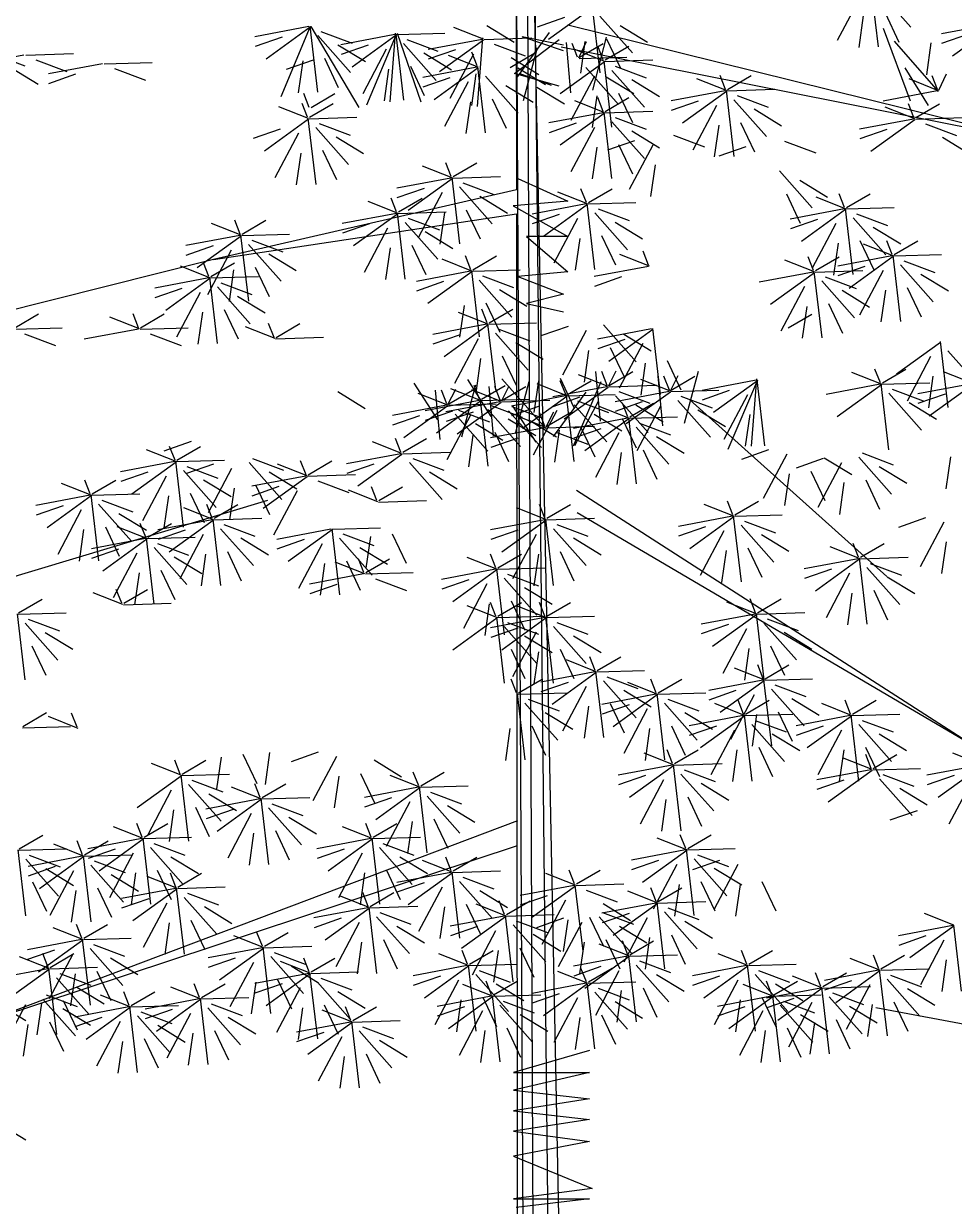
# Model space of a CAD drawing. Header units: millimetres. Extents: x 563079 to 571925, y 2063830 to 2067381.
# Drawn here: x 569007.25 to 569011.2, y 2063878.5 to 2063883.52 of the extents above; entities that cross this region are included whole.
import ezdxf

# ---------------------------------------------------------------- set-up
doc = ezdxf.new("R2010")
doc.units = ezdxf.units.MM
doc.header["$MEASUREMENT"] = 0
doc.layers.add('1-CAY XANH', color=7, linetype='Continuous')
doc.layers.add('MATCATDUONG', color=8, linetype='Continuous')

# ---------------------------------------------------------------- blocks, each defined once
blk = doc.blocks.new('ca')
at = {"layer": '1-CAY XANH', "color": 17}
for p, q in [((0.641, 64.954), (-0.644, 0.027)), ((0.305, 0.047), (0.641, 64.954)), ((0.405, 63.355), (-0.261, 0)), ((0.405, 62.413), (0.148, 0)), ((-0.437, 42.057), (-9.371, 39.844)), ((-0.307, 41.643), (-9.371, 39.844)), ((0.531, 38.946), (6.253, 37.629)), ((0.531, 38.493), (0.505, 0.027)), ((6.253, 37.629), (0.531, 38.493)), ((6.253, 37.629), (11.093, 36.41)), ((-0.601, 33.28), (-8.244, 28.361)), ((15.237, 30.075), (5.227, 33.087)), ((-8.244, 28.361), (-0.61, 32.847)), ((0.517, 27.035), (10.427, 23.293)), ((10.427, 23.293), (0.517, 26.572)), ((-9.091, 22.978), (-6.248, 23.504)), ((-0.844, 22.701), (0.59, 22.285)), ((-0.844, 22.285), (0.59, 21.953)), ((0.59, 22.285), (-0.844, 22.285)), ((0.59, 21.953), (-0.844, 21.787)), ((-0.844, 21.787), (0.59, 21.565)), ((0.59, 21.565), (-0.844, 21.399)), ((-0.844, 21.399), (0.59, 21.178)), ((0.59, 21.178), (-0.844, 20.984)), ((-0.844, 20.984), (0.59, 20.707)), ((0.59, 20.707), (-0.895, 20.097)), ((-0.895, 20.097), (0.59, 19.904)), ((-0.844, 19.904), (0.539, 19.737)), ((0.59, 19.904), (-0.844, 19.904))]:
    blk.add_line(p, q, dxfattribs=at)
at = {"layer": '1-CAY XANH', "color": 3}
for p, q in [((0.545, 45.484), (0.531, 38.946)), ((-6.296, 41.642), (-6.151, 42.889)), ((-6.293, 42.713), (-6.91, 42.017)), ((-5.965, 42.605), (-5.521, 41.764)), ((-6.421, 42.284), (-6.683, 41.731)), ((-6.01, 42.233), (-5.924, 41.634)), ((-1.04, 42.225), (-1.657, 41.529)), ((-1.044, 41.154), (-0.898, 42.401)), ((-0.901, 42.381), (-0.07, 41.781)), ((-0.37, 42.196), (0.141, 42.018)), ((-8.528, 42.068), (-7.697, 41.468)), ((-8.504, 42.081), (-7.484, 41.889)), ((-6.9, 40.616), (-6.39, 41.991)), ((-1.422, 42.05), (-1.942, 41.733)), ((1.094, 42.05), (0.574, 41.733)), ((1.155, 41.787), (1.714, 42.009)), ((4.414, 42.026), (3.511, 40.501)), ((4.282, 40.787), (4.428, 42.034)), ((4.425, 42.03), (4.983, 40.698)), ((4.425, 42.014), (5.256, 41.414)), ((4.449, 42.026), (5.469, 41.834)), ((-7.997, 41.883), (-7.487, 41.706)), ((-7.432, 40.801), (-6.6, 41.753)), ((-1.168, 41.796), (-1.43, 41.243)), ((-0.905, 40.825), (-1.167, 41.825)), ((-0.757, 41.745), (-0.672, 41.146)), ((-0.354, 41.567), (0.428, 41.834)), ((-0.354, 41.674), (0.428, 41.83)), ((0.572, 41.144), (-0.272, 41.784)), ((0.529, 41.06), (-0.088, 41.917)), ((1.144, 41.784), (0.241, 41.812)), ((1.155, 41.772), (1.987, 41.172)), ((1.174, 41.811), (1.276, 40.519)), ((1.179, 41.784), (2.199, 41.592)), ((2.791, 41.874), (1.888, 41.901)), ((2.601, 41.783), (2.015, 41.563)), ((2.784, 41.901), (2.338, 40.608)), ((2.659, 40.635), (2.805, 41.881)), ((2.802, 41.877), (3.361, 40.546)), ((2.802, 41.862), (3.634, 41.261)), ((2.821, 41.901), (2.923, 40.608)), ((2.827, 41.874), (3.846, 41.682)), ((4.223, 41.936), (3.637, 41.716)), ((4.285, 41.858), (3.668, 41.162)), ((4.956, 41.829), (5.467, 41.651)), ((-7.288, 41.717), (-7.202, 41.118)), ((-1.142, 41.396), (-1.589, 41.656)), ((-1.124, 41.372), (-0.566, 41.593)), ((-1.105, 41.396), (-1.003, 41.656)), ((-0.656, 41.449), (-1.102, 41.71)), ((-0.78, 41.736), (-0.635, 41.43)), ((-0.619, 41.449), (-0.517, 41.71)), ((-0.494, 40.774), (-0.408, 41.727)), ((0.402, 40.631), (0.139, 41.631)), ((0.954, 41.694), (0.368, 41.474)), ((1.277, 41.285), (1.379, 41.545)), ((1.687, 41.587), (2.197, 41.409)), ((2.282, 41.53), (1.761, 41.213)), ((2.663, 41.705), (2.046, 41.009)), ((2.991, 41.598), (3.435, 40.756)), ((3.334, 41.676), (3.844, 41.499)), ((3.904, 41.683), (3.384, 41.366)), ((-1.135, 41.369), (-2.038, 41.396)), ((-0.649, 41.422), (-1.551, 41.45)), ((-1.267, 40.13), (-1.121, 41.376)), ((-1.124, 41.357), (-0.293, 40.756)), ((0.634, 41.44), (0.114, 41.124)), ((0.651, 41.256), (0.204, 41.516)), ((1.258, 41.261), (1.816, 41.483)), ((1.344, 41.508), (1.788, 40.667)), ((4.158, 41.429), (3.896, 40.876)), ((4.368, 41.395), (4.879, 41.217)), ((4.568, 41.378), (4.654, 40.778)), ((8.312, 41.323), (7.409, 41.351)), ((8.347, 41.323), (9.367, 41.132)), ((9.793, 41.489), (8.89, 41.516)), ((9.602, 41.398), (9.017, 41.178)), ((10.396, 41.508), (9.811, 41.288)), ((9.828, 41.489), (10.848, 41.297)), ((-7.575, 41.127), (-7.429, 40.821)), ((-7.413, 40.84), (-7.311, 41.1)), ((-7.244, 40.537), (-6.799, 41.248)), ((-3.447, 40.842), (-3.894, 41.102)), ((-3.41, 40.842), (-3.308, 41.102)), ((-1.326, 41.278), (-1.912, 41.058)), ((-1.264, 41.2), (-1.881, 40.504)), ((-1.158, 41.079), (-1.679, 40.762)), ((-0.777, 41.254), (-1.394, 40.558)), ((-0.936, 41.093), (-0.491, 40.251)), ((-0.272, 40.899), (0.572, 41.144)), ((0.467, 41.138), (-0.119, 40.918)), ((0.506, 41.249), (-0.014, 40.932)), ((1.118, 41.089), (0.501, 40.393)), ((1.115, 40.019), (1.261, 41.265)), ((1.258, 41.246), (2.089, 40.645)), ((1.282, 41.258), (2.302, 41.066)), ((1.299, 41.136), (1.385, 40.536)), ((2.535, 41.277), (2.273, 40.723)), ((2.946, 41.225), (3.032, 40.626)), ((8.121, 41.233), (7.535, 41.013)), ((8.854, 41.126), (9.364, 40.948)), ((10.077, 41.255), (9.557, 40.938)), ((-7.432, 40.817), (-6.874, 41.038)), ((-3.429, 40.818), (-2.871, 41.039)), ((-1.645, 41.025), (-2.165, 40.708)), ((0.148, 40.885), (-0.372, 40.568)), ((0.737, 40.914), (0.217, 40.598)), ((1.446, 40.982), (1.891, 40.14)), ((1.789, 41.061), (2.3, 40.883)), ((-7.408, 40.813), (-6.388, 40.621)), ((-3.44, 40.815), (-4.343, 40.843)), ((-3.631, 40.725), (-4.217, 40.504)), ((-3.569, 40.646), (-4.186, 39.95)), ((-3.572, 39.576), (-3.427, 40.822)), ((-3.429, 40.803), (-2.598, 40.202)), ((-3.405, 40.815), (-2.385, 40.623)), ((-1.391, 40.772), (-1.653, 40.218)), ((-1.142, 40.426), (-1.589, 40.687)), ((-1.105, 40.426), (-1.003, 40.687)), ((-0.981, 40.72), (-0.895, 40.121)), ((0.991, 40.661), (0.728, 40.107)), ((4.407, 40.501), (3.96, 40.761)), ((4.444, 40.501), (4.546, 40.761)), ((-7.003, 40.308), (-7.449, 40.568)), ((-6.985, 40.284), (-6.427, 40.505)), ((-6.966, 40.308), (-6.864, 40.568)), ((-3.95, 40.471), (-4.47, 40.154)), ((-3.241, 40.539), (-2.796, 39.697)), ((-2.898, 40.618), (-2.388, 40.44)), ((-1.135, 40.399), (-2.038, 40.427)), ((-1.267, 39.16), (-1.121, 40.407)), ((-1.124, 40.403), (-0.566, 40.624)), ((1.401, 40.609), (1.487, 40.01)), ((4.441, 40.316), (3.995, 40.576)), ((4.459, 40.292), (5.018, 40.513)), ((4.478, 40.316), (4.58, 40.576)), ((-6.996, 40.281), (-7.899, 40.309)), ((-7.187, 40.191), (-7.772, 39.97)), ((-6.985, 40.269), (-6.154, 39.668)), ((-6.961, 40.281), (-5.941, 40.089)), ((-3.696, 40.218), (-3.959, 39.664)), ((-1.326, 40.309), (-1.912, 40.089)), ((-1.264, 40.231), (-1.881, 39.535)), ((-1.124, 40.387), (-0.293, 39.787)), ((-1.1, 40.399), (-0.08, 40.207)), ((-0.593, 40.202), (-0.082, 40.024)), ((4.448, 40.288), (3.545, 40.316)), ((4.258, 40.198), (3.672, 39.978)), ((4.316, 39.049), (4.462, 40.296)), ((4.459, 40.276), (5.291, 39.676)), ((-6.454, 40.084), (-5.943, 39.906)), ((-3.286, 40.166), (-3.2, 39.567)), ((-2.427, 39.977), (-3.013, 39.756)), ((-1.645, 40.056), (-2.165, 39.739)), ((-0.936, 40.123), (-0.491, 39.282)), ((4.32, 40.12), (3.703, 39.424)), ((4.648, 40.012), (5.092, 39.171)), ((4.991, 40.091), (5.501, 39.913)), ((-7.506, 39.937), (-8.026, 39.62)), ((-4.527, 39.866), (-5.113, 39.646)), ((-3.794, 39.759), (-3.284, 39.581)), ((-2.037, 39.791), (-1.592, 38.949)), ((-1.694, 39.87), (-1.184, 39.692)), ((-1.391, 39.802), (-1.653, 39.249)), ((-0.981, 39.751), (-0.895, 39.151)), ((3.938, 39.945), (3.418, 39.628)), ((4.192, 39.691), (3.93, 39.138)), ((4.603, 39.64), (4.689, 39.041)), ((-4.432, 39.301), (-5.049, 38.605)), ((-2.082, 39.419), (-1.996, 38.819)), ((1.729, 39.195), (1.283, 39.456)), ((1.747, 39.172), (2.305, 39.393)), ((1.766, 39.195), (1.868, 39.456)), ((-4.813, 39.126), (-5.333, 38.809)), ((0.51, 39.157), (-0.437, 38.734)), ((1.736, 39.168), (0.833, 39.196)), ((1.546, 39.078), (0.96, 38.858)), ((1.604, 37.929), (1.75, 39.176)), ((1.747, 39.156), (2.578, 38.556)), ((1.771, 39.168), (2.791, 38.977)), ((-5.696, 38.612), (-6.143, 38.872)), ((-5.659, 38.612), (-5.557, 38.872)), ((-4.559, 38.872), (-4.822, 38.319)), ((-0.823, 38.706), (-1.27, 38.966)), ((-0.805, 38.682), (-0.247, 38.903)), ((-0.787, 38.706), (-0.684, 38.966)), ((1.608, 39), (0.991, 38.304)), ((1.935, 38.892), (2.38, 38.051)), ((2.278, 38.971), (2.789, 38.793)), ((-5.678, 38.588), (-5.12, 38.81)), ((-0.817, 38.679), (-1.719, 38.706)), ((-0.948, 37.44), (-0.803, 38.686)), ((-0.805, 38.667), (0.026, 38.066)), ((-0.781, 38.679), (0.239, 38.487)), ((-0.437, 38.734), (0.593, 38.645)), ((0.593, 38.645), (-0.437, 38.067)), ((1.226, 38.825), (0.706, 38.508)), ((2.758, 38.528), (2.312, 38.788)), ((2.776, 38.504), (3.335, 38.725)), ((2.795, 38.528), (2.897, 38.788)), ((-5.689, 38.585), (-6.592, 38.613)), ((-5.88, 38.495), (-6.466, 38.275)), ((-5.818, 38.416), (-6.435, 37.72)), ((-5.821, 37.346), (-5.675, 38.592)), ((-5.678, 38.573), (-4.847, 37.972)), ((-5.654, 38.585), (-4.634, 38.393)), ((-1.007, 38.588), (-1.593, 38.368)), ((-0.945, 38.51), (-1.562, 37.814)), ((-0.617, 38.402), (-0.172, 37.561)), ((-0.274, 38.481), (0.236, 38.304)), ((1.48, 38.571), (1.218, 38.018)), ((2.765, 38.5), (1.862, 38.528)), ((1.891, 38.52), (1.977, 37.921)), ((2.575, 38.41), (1.989, 38.19)), ((2.633, 37.261), (2.779, 38.508)), ((2.776, 38.488), (3.608, 37.888)), ((2.8, 38.5), (3.82, 38.309)), ((-6.199, 38.241), (-6.719, 37.925)), ((-5.49, 38.309), (-5.045, 37.467)), ((-5.147, 38.388), (-4.636, 38.21)), ((-1.326, 38.335), (-1.846, 38.018)), ((2.637, 38.332), (2.02, 37.636)), ((2.965, 38.224), (3.409, 37.383)), ((3.308, 38.303), (3.818, 38.125)), ((5.711, 38.111), (5.265, 38.371)), ((5.729, 38.087), (6.287, 38.308)), ((5.748, 38.111), (5.85, 38.371)), ((-6.593, 37.726), (-7.039, 37.986)), ((-6.556, 37.726), (-6.454, 37.986)), ((-5.945, 37.988), (-6.207, 37.434)), ((-1.072, 38.081), (-1.335, 37.528)), ((-0.662, 38.03), (-0.576, 37.431)), ((0.346, 38.067), (-0.437, 37.399)), ((-0.437, 38.067), (0.346, 38.067)), ((2.255, 38.157), (1.735, 37.84)), ((5.718, 38.084), (4.815, 38.111)), ((5.527, 37.993), (4.942, 37.773)), ((5.586, 36.845), (5.732, 38.091)), ((5.729, 38.072), (6.56, 37.471)), ((5.753, 38.084), (6.773, 37.892)), ((-6.586, 37.699), (-7.489, 37.726)), ((-6.575, 37.702), (-6.016, 37.923)), ((-5.535, 37.937), (-5.449, 37.337)), ((-1.979, 37.502), (-1.42, 37.723)), ((-1.96, 37.526), (-1.858, 37.786)), ((2.509, 37.903), (2.247, 37.35)), ((2.92, 37.852), (3.006, 37.253)), ((5.208, 37.74), (4.688, 37.423)), ((5.59, 37.915), (4.973, 37.219)), ((5.917, 37.808), (6.362, 36.966)), ((6.26, 37.886), (6.771, 37.709)), ((-6.776, 37.608), (-7.362, 37.388)), ((-6.714, 37.53), (-7.331, 36.834)), ((-6.718, 36.46), (-6.572, 37.706)), ((-6.575, 37.687), (-5.743, 37.086)), ((-6.551, 37.699), (-5.531, 37.507)), ((-6.043, 37.501), (-5.533, 37.324)), ((-5.107, 37.421), (-5.554, 37.681)), ((-5.089, 37.397), (-4.531, 37.619)), ((-5.07, 37.421), (-4.968, 37.681)), ((1.359, 37.437), (0.912, 37.697)), ((1.377, 37.413), (1.935, 37.634)), ((1.395, 37.437), (1.497, 37.697)), ((6.299, 37.31), (5.852, 37.57)), ((6.317, 37.286), (6.875, 37.507)), ((6.336, 37.31), (6.438, 37.57)), ((-7.096, 37.355), (-7.616, 37.038)), ((-6.386, 37.423), (-5.942, 36.581)), ((-5.1, 37.394), (-6.003, 37.422)), ((-5.291, 37.304), (-5.877, 37.084)), ((-5.232, 36.155), (-5.086, 37.401)), ((-5.089, 37.382), (-4.258, 36.781)), ((-5.065, 37.394), (-4.045, 37.202)), ((-1.955, 37.499), (-0.935, 37.307)), ((-1.447, 37.302), (-0.937, 37.124)), ((-0.437, 37.399), (0.51, 37.31)), ((0.51, 37.31), (-0.354, 36.976)), ((1.365, 37.41), (0.463, 37.438)), ((1.175, 37.32), (0.589, 37.099)), ((1.234, 36.171), (1.379, 37.417)), ((1.377, 37.398), (2.208, 36.797)), ((1.401, 37.41), (2.421, 37.218)), ((5.462, 37.486), (5.2, 36.933)), ((6.306, 37.283), (5.403, 37.31)), ((5.873, 37.435), (5.958, 36.836)), ((6.174, 36.044), (6.32, 37.29)), ((6.341, 37.283), (7.361, 37.091)), ((-6.842, 37.102), (-7.104, 36.548)), ((-5.229, 37.225), (-5.846, 36.529)), ((-4.901, 37.118), (-4.456, 36.276)), ((0.856, 37.066), (0.336, 36.749)), ((1.237, 37.241), (0.62, 36.545)), ((1.908, 37.213), (2.418, 37.035)), ((6.115, 37.192), (5.529, 36.972)), ((6.177, 37.114), (5.56, 36.418)), ((6.317, 37.271), (7.148, 36.67)), ((6.848, 37.085), (7.359, 36.908)), ((-6.431, 37.05), (-6.345, 36.451)), ((-5.61, 37.05), (-6.13, 36.734)), ((-0.354, 36.976), (0.346, 36.798)), ((5.796, 36.939), (5.276, 36.622)), ((6.505, 37.007), (6.95, 36.165)), ((-5.356, 36.797), (-5.618, 36.243)), ((-4.946, 36.746), (-4.86, 36.146)), ((0.346, 36.798), (-0.354, 36.642)), ((1.05, 36.435), (0.603, 36.695)), ((1.109, 36.813), (0.847, 36.259)), ((1.068, 36.411), (1.626, 36.633)), ((1.087, 36.435), (1.189, 36.695)), ((1.52, 36.761), (1.606, 36.162)), ((6.05, 36.686), (5.788, 36.132)), ((6.46, 36.634), (6.546, 36.035)), ((-4.595, 36.341), (-5.041, 36.601)), ((-1.109, 36.395), (-1.726, 35.699)), ((1.057, 36.408), (0.154, 36.436)), ((0.925, 35.169), (1.071, 36.415)), ((1.068, 36.396), (1.899, 35.795)), ((1.092, 36.408), (2.112, 36.216)), ((5.071, 36.161), (4.624, 36.421)), ((5.108, 36.161), (5.21, 36.421)), ((7.627, 36.343), (7.181, 36.604)), ((7.645, 36.32), (8.204, 36.541)), ((7.664, 36.343), (7.766, 36.604)), ((10.002, 36.343), (9.556, 36.604)), ((-2.183, 35.08), (-2.038, 36.326)), ((-2.04, 36.307), (-1.209, 35.706)), ((-2.016, 36.319), (-0.996, 36.127)), ((-1.491, 36.22), (-2.011, 35.904)), ((-0.782, 36.288), (-0.337, 35.446)), ((-0.439, 36.367), (0.072, 36.189)), ((0.866, 36.318), (0.28, 36.098)), ((0.928, 36.24), (0.311, 35.544)), ((1.599, 36.211), (2.11, 36.033)), ((5.078, 36.134), (4.175, 36.162)), ((5.089, 36.137), (5.647, 36.358)), ((7.634, 36.316), (6.731, 36.344)), ((7.444, 36.226), (6.858, 36.006)), ((7.669, 36.316), (8.689, 36.125)), ((10.009, 36.316), (9.106, 36.344)), ((9.819, 36.226), (9.233, 36.006)), ((-7.613, 34.838), (-7.467, 36.084)), ((-7.47, 36.065), (-6.639, 35.464)), ((-1.852, 36.043), (-1.407, 35.202)), ((-1.509, 36.122), (-0.999, 35.944)), ((-1.237, 35.967), (-1.499, 35.413)), ((0.547, 36.064), (0.027, 35.748)), ((1.256, 36.132), (1.701, 35.291)), ((-7.609, 35.908), (-8.226, 35.213)), ((-7.282, 35.801), (-6.837, 34.96)), ((-2.308, 35.722), (-2.57, 35.169)), ((-0.827, 35.916), (-0.741, 35.316)), ((0.801, 35.811), (0.538, 35.258)), ((1.211, 35.76), (1.297, 35.16)), ((-8.084, 35.289), (-7.526, 35.511)), ((-6.371, 35.303), (-6.817, 35.563)), ((-6.353, 35.279), (-5.794, 35.501)), ((-6.334, 35.303), (-6.232, 35.563)), ((-2.637, 34.542), (-2.899, 35.523)), ((-1.897, 35.671), (-1.811, 35.071)), ((-1.214, 35.255), (-1.661, 35.516)), ((-1.339, 35.524), (-1.194, 35.236)), ((-1.178, 35.255), (-1.076, 35.516)), ((-1.053, 34.58), (-0.967, 35.515)), ((-8.084, 35.274), (-7.253, 34.673)), ((-8.06, 35.286), (-7.04, 35.094)), ((-7.326, 35.429), (-7.241, 34.829)), ((-6.364, 35.276), (-7.267, 35.304)), ((-6.496, 34.037), (-6.35, 35.284)), ((-6.329, 35.276), (-5.309, 35.084)), ((-4.156, 34.114), (-4.011, 35.36)), ((-4.013, 35.356), (-3.455, 34.043)), ((-4.013, 35.341), (-3.182, 34.74)), ((-3.995, 35.38), (-3.893, 34.106)), ((-3.989, 35.353), (-2.969, 35.161)), ((-2.388, 35.166), (-2.834, 35.427)), ((-2.513, 35.435), (-2.367, 35.147)), ((-2.37, 35.143), (-1.812, 35.364)), ((-2.351, 35.166), (-2.249, 35.427)), ((-2.226, 34.491), (-2.14, 35.426)), ((-1.197, 35.232), (-0.638, 35.453)), ((-0.544, 34.113), (-1.064, 35.33)), ((-0.432, 35.083), (-0.879, 35.343)), ((-0.29, 35.394), (-0.552, 34.84)), ((-0.414, 35.059), (0.144, 35.281)), ((-0.395, 35.083), (-0.293, 35.343)), ((-0.023, 34.444), (0.808, 35.378)), ((0.12, 35.342), (0.206, 34.743)), ((0.554, 34.349), (0.291, 35.33)), ((1.009, 34.67), (1.454, 35.363)), ((2.018, 34.603), (2.462, 35.296)), ((-7.553, 35.089), (-7.042, 34.911)), ((-6.554, 35.186), (-7.14, 34.966)), ((-6.492, 35.108), (-7.109, 34.412)), ((-6.353, 35.264), (-5.521, 34.664)), ((-3.825, 35.077), (-3.38, 34.235)), ((-3.482, 35.156), (-2.972, 34.978)), ((-2.381, 35.139), (-3.284, 35.167)), ((-2.571, 35.049), (-3.157, 34.829)), ((-2.37, 35.127), (-1.538, 34.527)), ((-2.346, 35.139), (-1.326, 34.947)), ((-1.208, 35.228), (-2.11, 35.256)), ((-1.398, 35.138), (-1.984, 34.918)), ((-1.336, 35.06), (-1.953, 34.364)), ((-0.425, 35.056), (-1.328, 35.084)), ((-1.197, 35.216), (-0.365, 34.616)), ((-1.172, 35.228), (-0.152, 35.037)), ((-0.163, 34.288), (-0.78, 35.126)), ((-0.557, 33.817), (-0.411, 35.063)), ((-0.39, 35.056), (0.63, 34.864)), ((0.803, 34.973), (0.356, 35.233)), ((0.678, 35.241), (0.824, 34.953)), ((1.194, 34.994), (0.747, 35.254)), ((0.821, 34.949), (1.379, 35.171)), ((0.84, 34.973), (0.942, 35.233)), ((0.964, 34.298), (1.05, 35.233)), ((1.212, 34.97), (1.77, 35.192)), ((1.231, 34.994), (1.333, 35.254)), ((1.562, 34.282), (1.3, 35.263)), ((1.811, 34.906), (1.365, 35.167)), ((1.686, 35.175), (1.832, 34.887)), ((1.829, 34.883), (2.388, 35.104)), ((1.848, 34.906), (1.95, 35.167)), ((1.973, 34.231), (2.059, 35.166)), ((3.906, 35.138), (3.386, 34.821)), ((-6.874, 34.932), (-7.394, 34.616)), ((-2.738, 34.98), (-6.453, 31.647)), ((-2.509, 34.971), (-3.126, 34.275)), ((-1.717, 34.885), (-2.237, 34.568)), ((-2.182, 34.863), (-1.737, 34.022)), ((-1.606, 34.66), (-2.052, 34.92)), ((-1.838, 34.942), (-1.328, 34.764)), ((-1.588, 34.636), (-1.029, 34.858)), ((-1.569, 34.66), (-1.467, 34.92)), ((-0.616, 34.966), (-1.202, 34.745)), ((-0.554, 34.887), (-1.171, 34.191)), ((-1.008, 34.952), (-0.563, 34.111)), ((-0.665, 35.031), (-0.155, 34.853)), ((-0.414, 35.044), (0.417, 34.443)), ((0.81, 34.946), (-0.093, 34.974)), ((0.619, 34.856), (0.033, 34.636)), ((0.117, 34.859), (0.627, 34.681)), ((0.165, 34.18), (0.61, 34.873)), ((1.201, 34.967), (0.298, 34.995)), ((1.01, 34.877), (0.424, 34.656)), ((0.821, 34.934), (1.652, 34.333)), ((0.845, 34.946), (1.865, 34.754)), ((1.818, 34.879), (0.915, 34.907)), ((1.069, 33.728), (1.215, 34.974)), ((1.212, 34.955), (2.043, 34.354)), ((1.236, 34.967), (2.256, 34.775)), ((1.829, 34.867), (2.661, 34.267)), ((1.854, 34.879), (2.873, 34.687)), ((-3.87, 34.705), (-3.784, 34.105)), ((-2.891, 34.796), (-3.411, 34.479)), ((-1.599, 34.633), (-2.502, 34.661)), ((-1.731, 33.394), (-1.585, 34.64)), ((-1.464, 34.631), (-1.726, 34.078)), ((-1.588, 34.621), (-0.756, 34.02)), ((-1.563, 34.633), (-0.544, 34.441)), ((-0.935, 34.712), (-1.455, 34.396)), ((-0.041, 34.483), (-0.488, 34.744)), ((-0.226, 34.78), (0.219, 33.938)), ((0.3, 34.602), (-0.22, 34.286)), ((-0.166, 34.752), (-0.02, 34.464)), ((-0.023, 34.46), (0.535, 34.681)), ((-0.004, 34.483), (0.098, 34.744)), ((0.681, 34.777), (0.064, 34.082)), ((0.691, 34.623), (0.171, 34.307)), ((1.072, 34.798), (0.455, 34.102)), ((1.628, 34.789), (1.042, 34.569)), ((1.69, 34.711), (1.073, 34.015)), ((1.352, 34.749), (1.863, 34.571)), ((1.4, 34.691), (1.845, 33.849)), ((1.743, 34.77), (2.254, 34.592)), ((2.361, 34.682), (2.871, 34.504)), ((-1.789, 34.543), (-2.375, 34.323)), ((-1.727, 34.464), (-2.344, 33.768)), ((-1.056, 34.436), (-0.546, 34.258)), ((-0.681, 34.459), (-0.944, 33.905)), ((-0.034, 34.456), (-0.937, 34.484)), ((-0.271, 34.408), (-0.185, 33.808)), ((0.001, 34.456), (1.021, 34.265)), ((1.309, 34.536), (0.788, 34.219)), ((-2.108, 34.289), (-2.629, 33.973)), ((-1.399, 34.357), (-0.955, 33.515)), ((-0.225, 34.366), (-0.811, 34.146)), ((0.508, 34.259), (1.019, 34.081)), ((0.945, 34.37), (0.683, 33.816)), ((1.355, 34.318), (1.441, 33.719)), ((2.676, 33.992), (2.23, 34.252)), ((2.694, 33.969), (3.252, 34.19)), ((2.713, 33.992), (2.815, 34.252)), ((6.675, 34.193), (7.185, 34.015)), ((-5.99, 33.979), (-6.576, 33.758)), ((-4.566, 33.958), (-4.121, 33.117)), ((-4.223, 34.037), (-3.712, 33.859)), ((-1.855, 34.036), (-2.117, 33.482)), ((-1.444, 33.985), (-1.358, 33.385)), ((2.683, 33.965), (1.78, 33.993)), ((2.694, 33.953), (3.525, 33.353)), ((2.718, 33.965), (3.738, 33.773)), ((6.94, 33.843), (6.494, 34.103)), ((6.958, 33.82), (7.517, 34.041)), ((6.977, 33.843), (7.079, 34.103)), ((-7.656, 33.904), (-7.57, 33.304)), ((-6.31, 33.725), (-6.83, 33.409)), ((-5.928, 33.9), (-6.545, 33.204)), ((-5.275, 33.89), (-5.795, 33.574)), ((-5.6, 33.793), (-5.156, 32.951)), ((-5.257, 33.872), (-4.747, 33.694)), ((2.492, 33.875), (1.907, 33.655)), ((2.555, 33.797), (1.938, 33.101)), ((3.225, 33.768), (3.736, 33.59)), ((4.467, 33.569), (4.02, 33.829)), ((4.485, 33.546), (5.043, 33.767)), ((4.504, 33.569), (4.606, 33.829)), ((5.518, 33.875), (4.932, 33.655)), ((5.58, 33.797), (4.963, 33.101)), ((6.947, 33.816), (6.044, 33.844)), ((6.757, 33.726), (6.171, 33.506)), ((6.251, 33.768), (6.762, 33.59)), ((6.815, 32.577), (6.961, 33.824)), ((6.958, 33.804), (7.79, 33.204)), ((6.983, 33.816), (8.003, 33.624)), ((-5.021, 33.637), (-5.283, 33.084)), ((-4.611, 33.586), (-4.525, 32.986)), ((2.173, 33.622), (1.653, 33.305)), ((4.474, 33.542), (3.571, 33.57)), ((4.485, 33.53), (5.316, 32.93)), ((4.509, 33.542), (5.529, 33.35)), ((5.199, 33.622), (4.679, 33.305)), ((5.908, 33.689), (6.353, 32.848)), ((6.819, 33.648), (6.202, 32.952)), ((7.147, 33.54), (7.591, 32.699)), ((7.49, 33.619), (8, 33.441)), ((-6.056, 33.472), (-6.318, 32.918)), ((-5.645, 33.42), (-5.559, 32.821)), ((3.129, 33.08), (2.682, 33.34)), ((3.147, 33.056), (3.705, 33.277)), ((3.166, 33.08), (3.268, 33.34)), ((4.283, 33.452), (3.697, 33.232)), ((4.673, 33.266), (5.118, 32.425)), ((5.016, 33.345), (5.527, 33.167)), ((5.453, 33.368), (5.191, 32.815)), ((5.863, 33.317), (5.949, 32.717)), ((6.438, 33.472), (5.917, 33.156)), ((8.539, 33.208), (8.093, 33.469)), ((8.557, 33.185), (9.116, 33.406)), ((8.576, 33.208), (8.678, 33.469)), ((-3.585, 32.812), (-4.031, 33.072)), ((-3.548, 32.812), (-3.446, 33.072)), ((3.136, 33.052), (2.233, 33.08)), ((6.691, 33.219), (6.429, 32.666)), ((7.102, 33.168), (7.188, 32.568)), ((8.546, 33.181), (7.643, 33.209)), ((8.356, 33.091), (7.77, 32.871)), ((8.414, 31.942), (8.56, 33.189)), ((8.557, 33.169), (9.389, 32.569)), ((8.581, 33.181), (9.601, 32.99)), ((-3.578, 32.785), (-4.481, 32.813)), ((-3.567, 32.788), (-3.008, 33.009)), ((-0.041, 32.746), (-0.488, 33.006)), ((-0.023, 32.722), (0.535, 32.943)), ((-0.004, 32.746), (0.098, 33.006)), ((6.237, 32.746), (5.791, 33.006)), ((6.255, 32.722), (6.813, 32.943)), ((6.274, 32.746), (6.376, 33.006)), ((8.036, 32.838), (7.516, 32.521)), ((8.418, 33.013), (7.801, 32.317)), ((8.746, 32.905), (9.19, 32.064)), ((9.089, 32.984), (9.599, 32.806)), ((-7.529, 32.674), (-7.084, 31.833)), ((-7.185, 32.753), (-6.675, 32.575)), ((-3.768, 32.695), (-4.354, 32.474)), ((-3.706, 32.616), (-4.323, 31.92)), ((-3.71, 31.546), (-3.564, 32.792)), ((-3.567, 32.773), (-2.735, 32.172)), ((-3.543, 32.785), (-2.523, 32.593)), ((-0.034, 32.719), (-0.937, 32.746)), ((-0.225, 32.628), (-0.811, 32.408)), ((-0.166, 31.48), (-0.02, 32.726)), ((-0.023, 32.707), (0.808, 32.106)), ((0.001, 32.719), (1.021, 32.527)), ((6.244, 32.719), (5.341, 32.746)), ((6.054, 32.628), (5.468, 32.408)), ((6.112, 31.48), (6.258, 32.726)), ((6.255, 32.707), (7.086, 32.106)), ((6.279, 32.719), (7.299, 32.527)), ((7.493, 32.389), (7.046, 32.65)), ((7.53, 32.389), (7.632, 32.65)), ((-4.088, 32.441), (-4.608, 32.124)), ((-3.378, 32.509), (-2.934, 31.667)), ((-3.035, 32.588), (-2.525, 32.41)), ((-0.544, 32.375), (-1.064, 32.058)), ((-0.163, 32.55), (-0.78, 31.854)), ((0.165, 32.443), (0.61, 31.601)), ((0.508, 32.521), (1.019, 32.344)), ((2.88, 32.455), (2.618, 31.902)), ((4, 32.541), (3.097, 32.568)), ((3.81, 32.45), (3.224, 32.23)), ((3.872, 32.372), (3.255, 31.676)), ((3.29, 32.404), (3.376, 31.805)), ((3.868, 31.301), (4.014, 32.548)), ((4.011, 32.528), (4.843, 31.928)), ((4.036, 32.541), (5.055, 32.349)), ((5.734, 32.375), (5.214, 32.058)), ((6.116, 32.55), (5.499, 31.854)), ((6.443, 32.443), (6.888, 31.601)), ((7.5, 32.362), (6.597, 32.39)), ((6.786, 32.521), (7.297, 32.344)), ((7.368, 31.123), (7.514, 32.37)), ((7.511, 32.366), (8.069, 32.587)), ((8.29, 32.584), (8.028, 32.031)), ((8.701, 32.533), (8.787, 31.934)), ((-7.573, 32.302), (-7.487, 31.702)), ((-5.96, 32.011), (-6.406, 32.271)), ((-5.942, 31.987), (-5.383, 32.209)), ((-5.923, 32.011), (-5.821, 32.271)), ((-3.834, 32.188), (-4.096, 31.634)), ((3.49, 32.197), (2.97, 31.88)), ((4.2, 32.264), (4.644, 31.423)), ((4.543, 32.343), (5.053, 32.166)), ((7.309, 32.272), (6.723, 32.052)), ((7.371, 32.194), (6.754, 31.498)), ((7.511, 32.35), (8.342, 31.75)), ((7.535, 32.362), (8.555, 32.171)), ((8.042, 32.165), (8.552, 31.987)), ((-5.953, 31.984), (-6.855, 32.012)), ((-6.084, 30.745), (-5.939, 31.991)), ((-5.942, 31.972), (-5.11, 31.371)), ((-5.917, 31.984), (-4.897, 31.792)), ((-3.423, 32.136), (-3.337, 31.537)), ((-0.29, 32.121), (-0.552, 31.568)), ((0.12, 32.07), (0.206, 31.471)), ((0.885, 31.811), (0.439, 32.071)), ((0.903, 31.787), (1.461, 32.008)), ((0.922, 31.811), (1.024, 32.071)), ((3.376, 31.722), (2.929, 31.982)), ((3.413, 31.722), (3.515, 31.982)), ((3.744, 31.943), (3.482, 31.39)), ((5.988, 32.121), (5.726, 31.568)), ((6.399, 32.07), (6.485, 31.471)), ((6.99, 32.019), (6.47, 31.702)), ((7.699, 32.086), (8.144, 31.245)), ((-6.143, 31.894), (-6.729, 31.673)), ((-6.081, 31.815), (-6.698, 31.119)), ((-5.753, 31.708), (-5.309, 30.866)), ((-5.41, 31.787), (-4.9, 31.609)), ((0.892, 31.784), (-0.011, 31.812)), ((0.76, 30.545), (0.906, 31.791)), ((0.903, 31.772), (1.734, 31.171)), ((0.927, 31.784), (1.947, 31.592)), ((3.383, 31.695), (2.48, 31.722)), ((3.394, 31.698), (3.952, 31.919)), ((4.155, 31.892), (4.241, 31.293)), ((7.244, 31.765), (6.981, 31.212)), ((7.654, 31.714), (7.74, 31.115)), ((-6.462, 31.64), (-6.983, 31.324)), ((0.702, 31.693), (0.116, 31.473)), ((0.764, 31.615), (0.147, 30.919)), ((1.091, 31.508), (1.536, 30.666)), ((1.434, 31.586), (1.945, 31.409)), ((3.192, 31.604), (2.606, 31.384)), ((3.418, 31.695), (4.438, 31.503)), ((3.925, 31.497), (4.436, 31.32)), ((-6.209, 31.387), (-6.471, 30.833)), ((-5.798, 31.335), (-5.712, 30.736)), ((0.382, 31.44), (-0.138, 31.123)), ((7.946, 31.143), (7.499, 31.403)), ((7.964, 31.119), (8.522, 31.341)), ((7.982, 31.143), (8.085, 31.403)), ((-4.014, 30.965), (-4.46, 31.225)), ((-3.996, 30.941), (-3.438, 31.163)), ((-3.977, 30.965), (-3.875, 31.225)), ((-0.041, 30.898), (-0.488, 31.158)), ((-0.023, 30.874), (0.535, 31.096)), ((-0.004, 30.898), (0.098, 31.158)), ((0.636, 31.187), (0.374, 30.633)), ((0.885, 30.898), (0.439, 31.158)), ((0.903, 30.874), (1.461, 31.096)), ((0.922, 30.898), (1.024, 31.158)), ((1.047, 31.135), (1.133, 30.536)), ((7.952, 31.116), (7.05, 31.144)), ((9.928, 30.962), (9.482, 31.222)), ((-4.007, 30.938), (-4.91, 30.966)), ((-4.198, 30.848), (-4.783, 30.627)), ((-4.139, 29.699), (-3.993, 30.945)), ((-3.996, 30.926), (-3.165, 30.325)), ((-3.972, 30.938), (-2.952, 30.746)), ((-0.034, 30.871), (-0.937, 30.899)), ((-0.166, 29.632), (-0.02, 30.878)), ((-0.023, 30.859), (0.808, 30.258)), ((0.892, 30.871), (-0.011, 30.899)), ((0.001, 30.871), (1.021, 30.679)), ((0.76, 29.632), (0.906, 30.878)), ((0.903, 30.859), (1.734, 30.258)), ((9.935, 30.935), (9.032, 30.963)), ((9.745, 30.845), (9.159, 30.625)), ((9.803, 29.696), (9.949, 30.942)), ((-4.517, 30.594), (-5.037, 30.277)), ((-4.135, 30.769), (-4.752, 30.073)), ((-3.808, 30.662), (-3.363, 29.82)), ((-3.465, 30.741), (-2.954, 30.563)), ((-0.225, 30.781), (-0.811, 30.561)), ((-0.163, 30.702), (-0.78, 30.007)), ((0.702, 30.781), (0.116, 30.561)), ((0.764, 30.702), (0.147, 30.007)), ((0.165, 30.595), (0.61, 29.754)), ((0.508, 30.674), (1.019, 30.496)), ((9.425, 30.591), (8.905, 30.275)), ((9.807, 30.766), (9.19, 30.071)), ((-0.544, 30.527), (-1.064, 30.211)), ((0.382, 30.527), (-0.138, 30.211)), ((-4.263, 30.341), (-4.525, 29.787)), ((-3.852, 30.289), (-3.767, 29.69)), ((-0.988, 29.874), (-1.435, 30.134)), ((-0.951, 29.874), (-0.849, 30.134)), ((-0.29, 30.274), (-0.552, 29.721)), ((0.12, 30.223), (0.206, 29.623)), ((0.636, 30.274), (0.374, 29.721)), ((9.679, 30.338), (9.417, 29.785)), ((-4.158, 29.718), (-4.605, 29.979)), ((-4.14, 29.695), (-3.582, 29.916)), ((-4.121, 29.718), (-4.019, 29.979)), ((-0.97, 29.85), (-0.412, 30.072)), ((-4.151, 29.691), (-5.054, 29.719)), ((-4.283, 28.452), (-4.137, 29.699)), ((-4.116, 29.691), (-3.096, 29.499)), ((-2.141, 29.451), (-2.587, 29.711)), ((-2.104, 29.451), (-2.002, 29.711)), ((-0.981, 29.847), (-1.884, 29.875)), ((-1.172, 29.757), (-1.758, 29.537)), ((-1.113, 28.608), (-0.967, 29.855)), ((-0.97, 29.835), (-0.139, 29.235)), ((-0.946, 29.847), (0.074, 29.655)), ((0.494, 29.451), (0.048, 29.711)), ((0.531, 29.451), (0.633, 29.711)), ((-4.342, 29.601), (-4.928, 29.381)), ((-4.28, 29.523), (-4.897, 28.827)), ((-4.14, 29.679), (-3.309, 29.079)), ((-3.609, 29.494), (-3.098, 29.316)), ((-2.123, 29.428), (-1.565, 29.649)), ((-1.491, 29.503), (-2.011, 29.187)), ((-1.109, 29.679), (-1.726, 28.983)), ((-0.782, 29.571), (-0.337, 28.73)), ((-0.439, 29.65), (0.072, 29.472)), ((-5.805, 29.051), (-6.251, 29.311)), ((-5.787, 29.027), (-5.229, 29.248)), ((-5.768, 29.051), (-5.666, 29.311)), ((-4.661, 29.348), (-5.181, 29.031)), ((-3.788, 29.051), (-4.234, 29.311)), ((-3.952, 29.415), (-3.507, 28.574)), ((-3.77, 29.027), (-3.211, 29.248)), ((-3.751, 29.051), (-3.649, 29.311)), ((-2.134, 29.424), (-3.037, 29.452)), ((-2.324, 29.334), (-2.91, 29.114)), ((-2.262, 29.256), (-2.879, 28.56)), ((-2.266, 28.185), (-2.12, 29.432)), ((-2.123, 29.412), (-1.291, 28.812)), ((-2.099, 29.424), (-1.079, 29.232)), ((-1.237, 29.25), (-1.499, 28.697)), ((0.501, 29.424), (-0.402, 29.452)), ((0.31, 29.334), (-0.275, 29.114)), ((0.373, 29.256), (-0.244, 28.56)), ((0.369, 28.185), (0.515, 29.432)), ((-5.798, 29.023), (-6.701, 29.051)), ((-5.93, 27.784), (-5.784, 29.031)), ((-5.763, 29.023), (-4.743, 28.832)), ((-3.781, 29.023), (-4.684, 29.051)), ((-4.407, 29.094), (-4.669, 28.541)), ((-3.997, 29.043), (-3.911, 28.443)), ((-3.912, 27.784), (-3.767, 29.031)), ((-3.745, 29.023), (-2.725, 28.832)), ((-2.644, 29.081), (-3.164, 28.764)), ((-1.935, 29.148), (-1.49, 28.307)), ((-1.591, 29.227), (-1.081, 29.049)), ((-0.827, 29.199), (-0.741, 28.599)), ((-0.009, 29.081), (-0.529, 28.764)), ((8.826, 28.806), (8.928, 29.066)), ((9.848, 28.819), (9.402, 29.079)), ((-5.988, 28.933), (-6.574, 28.713)), ((-5.926, 28.855), (-6.543, 28.159)), ((-5.787, 29.011), (-4.955, 28.411)), ((-5.255, 28.826), (-4.745, 28.648)), ((-3.971, 28.933), (-4.557, 28.713)), ((-3.909, 28.855), (-4.526, 28.159)), ((-3.77, 29.011), (-2.938, 28.411)), ((-3.238, 28.826), (-2.728, 28.648)), ((-2.39, 28.827), (-2.652, 28.274)), ((0.245, 28.827), (-0.017, 28.274)), ((8.807, 28.782), (9.365, 29.003)), ((9.855, 28.792), (8.952, 28.819)), ((-6.308, 28.68), (-6.828, 28.363)), ((-5.599, 28.747), (-5.154, 27.906)), ((-4.29, 28.68), (-4.811, 28.363)), ((-3.581, 28.747), (-3.137, 27.906)), ((-1.979, 28.776), (-1.893, 28.176)), ((0.656, 28.776), (0.741, 28.176)), ((-6.054, 28.426), (-6.316, 27.873)), ((-5.643, 28.375), (-5.557, 27.776)), ((-4.037, 28.426), (-4.299, 27.873)), ((-3.626, 28.375), (-3.54, 27.776)), ((-2.45, 28.116), (-2.896, 28.376)), ((-2.413, 28.116), (-2.311, 28.376)), ((-8.257, 28.092), (-7.699, 28.313)), ((-6.196, 28.027), (-6.642, 28.287)), ((-6.178, 28.003), (-5.62, 28.224)), ((-6.159, 28.027), (-6.057, 28.287)), ((-2.432, 28.092), (-1.873, 28.313)), ((3.221, 28.185), (2.701, 27.868)), ((3.93, 28.252), (4.375, 27.411)), ((4.274, 28.331), (4.784, 28.153)), ((5.192, 28.323), (5.278, 27.724)), ((5.697, 28.292), (5.435, 27.739)), ((6.108, 28.241), (6.193, 27.642)), ((6.842, 27.919), (6.396, 28.18)), ((6.879, 27.919), (6.981, 28.18)), ((-8.257, 28.077), (-7.426, 27.476)), ((-8.233, 28.089), (-7.213, 27.897)), ((-6.189, 28), (-7.092, 28.027)), ((-6.38, 27.909), (-6.965, 27.689)), ((-6.178, 27.987), (-5.347, 27.387)), ((-6.154, 28), (-5.134, 27.808)), ((-2.443, 28.089), (-3.346, 28.116)), ((-2.633, 27.998), (-3.219, 27.778)), ((-2.571, 27.92), (-3.188, 27.224)), ((-2.574, 26.85), (-2.429, 28.096)), ((-2.432, 28.077), (-1.6, 27.476)), ((-2.407, 28.089), (-1.387, 27.897)), ((2.341, 27.697), (1.895, 27.957)), ((2.378, 27.697), (2.48, 27.957)), ((3.475, 27.931), (3.213, 27.378)), ((6.849, 27.892), (5.947, 27.92)), ((6.86, 27.896), (7.419, 28.117)), ((-8.069, 27.812), (-7.624, 26.971)), ((-7.726, 27.891), (-7.215, 27.714)), ((-6.317, 27.831), (-6.934, 27.135)), ((-5.647, 27.802), (-5.136, 27.625)), ((-2.952, 27.745), (-3.473, 27.428)), ((-2.243, 27.812), (-1.799, 26.971)), ((-1.9, 27.891), (-1.39, 27.714)), ((2.348, 27.67), (1.445, 27.698)), ((2.359, 27.673), (2.917, 27.894)), ((3.886, 27.88), (3.972, 27.281)), ((5.331, 27.476), (4.885, 27.736)), ((5.368, 27.476), (5.47, 27.736)), ((6.659, 27.802), (6.073, 27.582)), ((6.721, 27.724), (6.104, 27.028)), ((6.718, 26.653), (6.863, 27.9)), ((6.86, 27.88), (7.692, 27.28)), ((-6.699, 27.656), (-7.219, 27.339)), ((-2.699, 27.491), (-2.961, 26.938)), ((2.158, 27.58), (1.572, 27.359)), ((2.22, 27.501), (1.603, 26.805)), ((2.216, 26.431), (2.362, 27.677)), ((2.359, 27.658), (3.19, 27.057)), ((2.383, 27.67), (3.403, 27.478)), ((2.891, 27.473), (3.401, 27.295)), ((5.338, 27.449), (4.435, 27.477)), ((5.206, 26.21), (5.352, 27.457)), ((5.349, 27.452), (5.908, 27.674)), ((6.34, 27.549), (5.819, 27.232)), ((7.049, 27.616), (7.493, 26.775)), ((-2.288, 27.44), (-2.202, 26.841)), ((1.838, 27.326), (1.318, 27.009)), ((2.547, 27.394), (2.992, 26.552)), ((5.148, 27.359), (4.562, 27.139)), ((5.21, 27.281), (4.593, 26.585)), ((5.349, 27.437), (6.181, 26.837)), ((5.373, 27.449), (6.393, 27.257)), ((5.881, 27.252), (6.391, 27.074)), ((6.593, 27.295), (6.331, 26.742)), ((7.004, 27.244), (7.09, 26.644)), ((-7.026, 27.224), (-6.515, 27.046)), ((2.092, 27.073), (1.83, 26.519)), ((2.503, 27.021), (2.589, 26.422)), ((4.828, 27.105), (4.308, 26.789)), ((5.538, 27.173), (5.982, 26.332)), ((3.238, 26.727), (2.791, 26.988)), ((3.256, 26.704), (3.814, 26.925)), ((3.274, 26.727), (3.376, 26.988)), ((5.082, 26.852), (4.82, 26.299)), ((5.493, 26.801), (5.579, 26.201)), ((7.56, 26.728), (7.113, 26.989)), ((7.578, 26.705), (8.136, 26.926)), ((7.596, 26.728), (7.699, 26.989)), ((-2.697, 26.513), (-3.143, 26.773)), ((-2.679, 26.489), (-2.12, 26.711)), ((-2.66, 26.513), (-2.558, 26.773)), ((3.244, 26.7), (2.342, 26.728)), ((3.054, 26.61), (2.468, 26.39)), ((3.113, 25.461), (3.258, 26.708)), ((3.256, 26.688), (4.087, 26.088)), ((3.28, 26.7), (4.3, 26.509)), ((7.567, 26.701), (6.664, 26.729)), ((7.376, 26.611), (6.79, 26.391)), ((7.435, 25.462), (7.58, 26.709)), ((7.578, 26.689), (8.409, 26.089)), ((7.602, 26.701), (8.622, 26.51)), ((8.687, 26.396), (8.24, 26.656)), ((8.705, 26.372), (9.263, 26.594)), ((8.723, 26.396), (8.825, 26.656)), ((9.916, 26.507), (9.47, 26.767)), ((-2.69, 26.486), (-3.593, 26.514)), ((-2.88, 26.396), (-3.466, 26.175)), ((-2.822, 25.247), (-2.676, 26.493)), ((-2.679, 26.474), (-1.847, 25.873)), ((-2.654, 26.486), (-1.635, 26.294)), ((1.729, 26.09), (1.283, 26.35)), ((1.766, 26.09), (1.868, 26.35)), ((2.735, 26.357), (2.215, 26.04)), ((3.116, 26.532), (2.499, 25.836)), ((3.444, 26.424), (3.889, 25.583)), ((3.787, 26.503), (4.297, 26.325)), ((7.057, 26.358), (6.537, 26.041)), ((7.438, 26.533), (6.821, 25.837)), ((7.766, 26.425), (8.211, 25.584)), ((8.693, 26.369), (7.791, 26.397)), ((8.109, 26.504), (8.619, 26.326)), ((8.562, 25.13), (8.707, 26.376)), ((8.705, 26.357), (9.536, 25.756)), ((8.729, 26.369), (9.749, 26.177)), ((9.923, 26.48), (9.02, 26.508)), ((9.732, 26.39), (9.147, 26.169)), ((9.791, 25.241), (9.937, 26.487)), ((-3.199, 26.142), (-3.72, 25.826)), ((-3.643, 26.21), (-3.198, 25.368)), ((-2.818, 26.317), (-3.435, 25.621)), ((-3.3, 26.289), (-2.79, 26.111)), ((-2.49, 26.21), (-2.046, 25.368)), ((-2.147, 26.289), (-1.637, 26.111)), ((1.747, 26.066), (2.305, 26.288)), ((8.503, 26.279), (7.917, 26.059)), ((8.565, 26.2), (7.948, 25.504)), ((9.413, 26.136), (8.893, 25.819)), ((9.795, 26.311), (9.178, 25.615)), ((9.236, 26.172), (9.746, 25.994)), ((-0.597, 25.845), (-1.043, 26.105)), ((-0.579, 25.821), (-0.021, 26.043)), ((-0.56, 25.845), (-0.458, 26.105)), ((1.736, 26.063), (0.833, 26.091)), ((1.546, 25.973), (0.96, 25.753)), ((1.608, 25.894), (0.991, 25.198)), ((1.604, 24.824), (1.75, 26.07)), ((1.747, 26.051), (2.578, 25.45)), ((1.771, 26.063), (2.791, 25.871)), ((2.988, 26.103), (2.726, 25.55)), ((3.399, 26.052), (3.485, 25.453)), ((6.925, 25.787), (6.478, 26.048)), ((6.943, 25.764), (7.501, 25.985)), ((6.962, 25.787), (7.064, 26.048)), ((7.311, 26.104), (7.048, 25.551)), ((8.184, 26.025), (7.664, 25.709)), ((7.721, 26.053), (7.807, 25.454)), ((8.893, 26.093), (9.338, 25.251)), ((-4.098, 25.889), (-4.361, 25.335)), ((-3.688, 25.837), (-3.602, 25.238)), ((-2.946, 25.889), (-3.208, 25.335)), ((-2.141, 25.511), (-2.587, 25.771)), ((-2.535, 25.837), (-2.449, 25.238)), ((-2.123, 25.488), (-1.565, 25.709)), ((-2.104, 25.511), (-2.002, 25.771)), ((-0.59, 25.818), (-1.493, 25.846)), ((-0.781, 25.728), (-1.366, 25.508)), ((-0.722, 24.579), (-0.576, 25.825)), ((-0.579, 25.806), (0.252, 25.205)), ((-0.555, 25.818), (0.465, 25.626)), ((1.226, 25.719), (0.706, 25.403)), ((1.935, 25.787), (2.38, 24.945)), ((2.278, 25.866), (2.789, 25.688)), ((3.294, 25.422), (2.847, 25.682)), ((3.33, 25.422), (3.432, 25.682)), ((6.932, 25.76), (6.029, 25.788)), ((6.741, 25.67), (6.155, 25.45)), ((6.8, 24.521), (6.946, 25.768)), ((6.943, 25.748), (7.774, 25.148)), ((6.967, 25.76), (7.987, 25.569)), ((8.437, 25.772), (8.175, 25.218)), ((8.848, 25.721), (8.934, 25.121)), ((9.667, 25.883), (9.405, 25.329)), ((-2.134, 25.484), (-3.037, 25.512)), ((-2.266, 24.245), (-2.12, 25.492)), ((-2.123, 25.472), (-1.291, 24.872)), ((-2.099, 25.484), (-1.079, 25.292)), ((-1.1, 25.474), (-1.62, 25.158)), ((-0.391, 25.542), (0.054, 24.701)), ((-0.048, 25.621), (0.463, 25.443)), ((0.72, 25.266), (0.274, 25.527)), ((0.738, 25.243), (1.297, 25.464)), ((0.757, 25.266), (0.859, 25.527)), ((1.48, 25.466), (1.218, 24.912)), ((3.311, 25.399), (3.87, 25.62)), ((6.803, 25.592), (6.186, 24.896)), ((7.131, 25.484), (7.576, 24.643)), ((7.474, 25.563), (7.985, 25.385)), ((-7.722, 25.065), (-7.164, 25.286)), ((-2.324, 25.394), (-2.91, 25.174)), ((-2.262, 25.316), (-2.879, 24.62)), ((-1.089, 25.305), (-1.675, 25.085)), ((-1.027, 25.227), (-1.644, 24.531)), ((-1.591, 25.287), (-1.081, 25.109)), ((0.727, 25.239), (-0.175, 25.267)), ((0.596, 24), (0.741, 25.247)), ((0.738, 25.227), (1.57, 24.627)), ((0.763, 25.239), (1.783, 25.048)), ((1.891, 25.415), (1.977, 24.815)), ((3.3, 25.395), (2.398, 25.423)), ((3.11, 25.305), (2.524, 25.085)), ((3.172, 25.227), (2.555, 24.531)), ((3.169, 24.156), (3.314, 25.403)), ((3.311, 25.383), (4.143, 24.783)), ((3.336, 25.395), (4.356, 25.203)), ((6.422, 25.417), (5.902, 25.1)), ((-7.865, 23.822), (-7.719, 25.069)), ((-7.722, 25.049), (-6.89, 24.449)), ((-7.698, 25.061), (-6.678, 24.869)), ((-2.644, 25.141), (-3.164, 24.824)), ((-1.935, 25.208), (-1.49, 24.367)), ((-1.409, 25.051), (-1.929, 24.735)), ((-0.846, 25.221), (-1.108, 24.668)), ((-0.699, 25.119), (-0.255, 24.278)), ((-0.435, 25.17), (-0.35, 24.57)), ((-0.356, 25.198), (0.154, 25.02)), ((0.537, 25.149), (-0.049, 24.929)), ((0.599, 25.071), (-0.018, 24.375)), ((1.27, 25.042), (1.78, 24.864)), ((2.791, 25.051), (2.271, 24.735)), ((3.5, 25.119), (3.945, 24.278)), ((3.843, 25.198), (4.353, 25.02)), ((6.676, 25.163), (6.414, 24.61)), ((7.086, 25.112), (7.172, 24.513)), ((8.7, 24.821), (8.254, 25.081)), ((8.718, 24.798), (9.276, 25.019)), ((8.737, 24.821), (8.839, 25.081)), ((-7.534, 24.785), (-7.089, 23.944)), ((-7.19, 24.864), (-6.68, 24.686)), ((-2.39, 24.887), (-2.652, 24.334)), ((-1.979, 24.836), (-1.893, 24.236)), ((-1.155, 24.798), (-1.417, 24.245)), ((0.218, 24.896), (-0.303, 24.579)), ((0.927, 24.963), (1.371, 24.122)), ((3.044, 24.798), (2.782, 24.245)), ((5.291, 24.669), (4.844, 24.929)), ((5.309, 24.645), (5.867, 24.866)), ((5.328, 24.669), (5.43, 24.929)), ((8.707, 24.794), (7.804, 24.822)), ((8.575, 23.555), (8.721, 24.802)), ((8.718, 24.782), (9.55, 24.182)), ((8.742, 24.794), (9.762, 24.602)), ((-3.849, 24.331), (-4.296, 24.592)), ((-3.812, 24.331), (-3.71, 24.592)), ((-1.606, 24.51), (-2.052, 24.77)), ((-1.588, 24.486), (-1.029, 24.707)), ((-1.569, 24.51), (-1.467, 24.77)), ((-0.744, 24.747), (-0.658, 24.147)), ((0.471, 24.642), (0.209, 24.089)), ((0.882, 24.591), (0.968, 23.992)), ((1.42, 24.331), (0.974, 24.592)), ((1.457, 24.331), (1.559, 24.592)), ((3.455, 24.747), (3.541, 24.147)), ((5.298, 24.642), (4.395, 24.669)), ((5.166, 23.403), (5.312, 24.649)), ((5.309, 24.629), (6.14, 24.029)), ((5.333, 24.642), (6.353, 24.45)), ((8.517, 24.704), (7.931, 24.484)), ((8.579, 24.626), (7.962, 23.93)), ((9.25, 24.597), (9.76, 24.419)), ((-7.578, 24.413), (-7.492, 23.813)), ((-6.34, 24.242), (-6.786, 24.503)), ((-6.322, 24.219), (-5.764, 24.44)), ((-6.303, 24.242), (-6.201, 24.503)), ((-3.842, 24.304), (-4.745, 24.332)), ((-3.831, 24.308), (-3.273, 24.529)), ((-1.599, 24.482), (-2.502, 24.51)), ((-1.789, 24.392), (-2.375, 24.172)), ((-1.731, 23.243), (-1.585, 24.49)), ((-1.588, 24.47), (-0.756, 23.87)), ((-1.563, 24.482), (-0.544, 24.291)), ((1.427, 24.304), (0.524, 24.332)), ((1.438, 24.308), (1.997, 24.529)), ((4.409, 24.186), (3.962, 24.446)), ((4.427, 24.162), (4.985, 24.383)), ((4.446, 24.186), (4.548, 24.446)), ((5.107, 24.551), (4.521, 24.331)), ((5.169, 24.473), (4.552, 23.777)), ((5.497, 24.365), (5.942, 23.524)), ((5.84, 24.444), (6.35, 24.267)), ((8.197, 24.45), (7.677, 24.134)), ((9.335, 24.271), (8.889, 24.531)), ((8.906, 24.518), (9.351, 23.677)), ((9.353, 24.247), (9.911, 24.469)), ((9.372, 24.271), (9.474, 24.531)), ((-6.333, 24.215), (-7.236, 24.243)), ((-6.524, 24.125), (-7.109, 23.905)), ((-6.465, 22.976), (-6.319, 24.223)), ((-6.322, 24.203), (-5.491, 23.603)), ((-6.298, 24.215), (-5.278, 24.024)), ((-5.249, 23.909), (-5.696, 24.169)), ((-5.212, 23.909), (-5.11, 24.169)), ((-4.033, 24.214), (-4.619, 23.994)), ((-3.971, 24.136), (-4.588, 23.44)), ((-3.974, 23.065), (-3.829, 24.312)), ((-3.831, 24.292), (-3, 23.692)), ((-3.807, 24.304), (-2.787, 24.113)), ((-3.3, 24.107), (-2.79, 23.929)), ((-2.108, 24.139), (-2.629, 23.822)), ((-1.727, 24.314), (-2.344, 23.618)), ((-1.399, 24.206), (-0.955, 23.365)), ((-0.823, 23.998), (-1.27, 24.258)), ((-1.056, 24.285), (-0.546, 24.107)), ((-0.805, 23.974), (-0.247, 24.195)), ((-0.787, 23.998), (-0.684, 24.258)), ((1.237, 24.214), (0.651, 23.994)), ((1.299, 24.136), (0.682, 23.44)), ((1.295, 23.065), (1.441, 24.312)), ((1.438, 24.292), (2.27, 23.692)), ((1.462, 24.304), (2.482, 24.113)), ((1.97, 24.107), (2.48, 23.929)), ((4.416, 24.158), (3.513, 24.186)), ((4.788, 24.298), (4.268, 23.981)), ((4.284, 22.919), (4.43, 24.166)), ((4.427, 24.146), (5.258, 23.546)), ((4.451, 24.158), (5.471, 23.967)), ((8.451, 24.197), (8.189, 23.644)), ((9.342, 24.244), (8.439, 24.272)), ((9.151, 24.154), (8.566, 23.933)), ((8.862, 24.146), (8.948, 23.546)), ((9.21, 23.005), (9.356, 24.251)), ((9.353, 24.232), (10.184, 23.631)), ((9.377, 24.244), (10.397, 24.052)), ((-6.461, 24.047), (-7.078, 23.351)), ((-5.242, 23.881), (-6.145, 23.909)), ((-6.134, 23.939), (-5.689, 23.098)), ((-5.791, 24.018), (-5.28, 23.84)), ((-5.374, 22.642), (-5.228, 23.889)), ((-5.231, 23.885), (-4.673, 24.106)), ((-4.352, 23.961), (-4.872, 23.644)), ((-4.323, 23.753), (-4.769, 24.013)), ((-4.305, 23.729), (-3.747, 23.95)), ((-4.286, 23.753), (-4.184, 24.013)), ((-3.643, 24.028), (-3.198, 23.187)), ((-1.855, 23.885), (-2.117, 23.332)), ((-0.817, 23.97), (-1.719, 23.998)), ((-0.948, 22.731), (-0.803, 23.978)), ((-0.805, 23.958), (0.026, 23.358)), ((-0.781, 23.97), (0.239, 23.779)), ((0.917, 23.961), (0.397, 23.644)), ((0.967, 23.753), (0.521, 24.013)), ((0.985, 23.729), (1.544, 23.95)), ((1.004, 23.753), (1.106, 24.013)), ((1.627, 24.028), (2.071, 23.187)), ((4.225, 24.068), (3.64, 23.848)), ((4.288, 23.99), (3.671, 23.294)), ((5.042, 24.044), (4.779, 23.491)), ((4.958, 23.961), (5.469, 23.783)), ((5.452, 23.993), (5.538, 23.394)), ((6.478, 23.702), (6.032, 23.963)), ((6.496, 23.679), (7.054, 23.9)), ((6.515, 23.702), (6.617, 23.963)), ((8.832, 23.9), (8.312, 23.583)), ((9.214, 24.075), (8.597, 23.379)), ((-6.843, 23.872), (-7.363, 23.555)), ((-5.433, 23.791), (-6.018, 23.571)), ((-5.37, 23.713), (-5.987, 23.017)), ((-5.231, 23.869), (-4.4, 23.269)), ((-4.316, 23.726), (-5.219, 23.753)), ((-5.207, 23.881), (-4.187, 23.69)), ((-4.7, 23.684), (-4.189, 23.506)), ((-4.448, 22.487), (-4.302, 23.733)), ((-4.098, 23.707), (-4.361, 23.154)), ((-4.305, 23.714), (-3.473, 23.113)), ((-4.281, 23.726), (-3.261, 23.534)), ((-1.007, 23.88), (-1.593, 23.66)), ((-0.945, 23.802), (-1.562, 23.106)), ((-1.444, 23.834), (-1.358, 23.235)), ((-0.617, 23.694), (-0.172, 22.853)), ((-0.274, 23.773), (0.236, 23.595)), ((0.974, 23.726), (0.072, 23.753)), ((0.843, 22.487), (0.988, 23.733)), ((1.171, 23.707), (0.909, 23.154)), ((0.985, 23.714), (1.817, 23.113)), ((1.01, 23.726), (2.03, 23.534)), ((3.906, 23.815), (3.386, 23.498)), ((4.615, 23.882), (5.06, 23.041)), ((6.485, 23.675), (5.582, 23.703)), ((6.353, 22.436), (6.499, 23.683)), ((6.496, 23.663), (7.328, 23.063)), ((6.52, 23.675), (7.54, 23.484)), ((7.807, 23.55), (7.36, 23.81)), ((7.825, 23.526), (8.383, 23.747)), ((7.843, 23.55), (7.946, 23.81)), ((9.41, 23.75), (8.824, 23.53)), ((9.472, 23.672), (8.855, 22.976)), ((-6.589, 23.618), (-6.851, 23.065)), ((-5.752, 23.538), (-6.272, 23.221)), ((-6.179, 23.567), (-6.093, 22.968)), ((-4.506, 23.635), (-5.092, 23.415)), ((-4.444, 23.557), (-5.061, 22.861)), ((-5.043, 23.605), (-4.598, 22.764)), ((-4.117, 23.45), (-3.672, 22.608)), ((-3.773, 23.528), (-3.263, 23.351)), ((-3.688, 23.656), (-3.602, 23.057)), ((-1.326, 23.627), (-1.846, 23.31)), ((0.784, 23.635), (0.198, 23.415)), ((0.846, 23.557), (0.229, 22.861)), ((1.174, 23.45), (1.618, 22.608)), ((1.517, 23.528), (2.027, 23.351)), ((1.582, 23.656), (1.668, 23.057)), ((3.622, 23.265), (3.175, 23.525)), ((3.64, 23.242), (4.198, 23.463)), ((3.659, 23.265), (3.761, 23.525)), ((4.16, 23.561), (3.898, 23.008)), ((4.57, 23.51), (4.656, 22.911)), ((6.295, 23.585), (5.709, 23.365)), ((6.357, 23.507), (5.74, 22.811)), ((7.814, 23.523), (6.911, 23.551)), ((7.028, 23.478), (7.538, 23.3)), ((7.682, 22.284), (7.827, 23.53)), ((7.825, 23.511), (8.656, 22.91)), ((7.849, 23.523), (8.869, 23.331)), ((9.091, 23.497), (8.571, 23.18)), ((9.086, 23.647), (8.824, 23.093)), ((9.497, 23.595), (9.582, 22.996)), ((10.314, 23.582), (9.793, 23.266)), ((9.8, 23.565), (10.245, 22.723)), ((-5.498, 23.284), (-5.76, 22.731)), ((-4.826, 23.382), (-5.346, 23.065)), ((-5.088, 23.233), (-5.002, 22.634)), ((-1.072, 23.373), (-1.335, 22.82)), ((-0.662, 23.322), (-0.576, 22.723)), ((0.465, 23.382), (-0.056, 23.065)), ((3.629, 23.238), (2.726, 23.266)), ((3.497, 21.999), (3.643, 23.246)), ((3.64, 23.226), (4.471, 22.626)), ((3.664, 23.238), (4.684, 23.046)), ((5.975, 23.332), (5.455, 23.015)), ((6.684, 23.399), (7.129, 22.558)), ((7.623, 23.433), (7.037, 23.212)), ((7.685, 23.354), (7.068, 22.658)), ((8.013, 23.247), (8.458, 22.405)), ((8.356, 23.326), (8.866, 23.148)), ((9.345, 23.244), (9.082, 22.69)), ((-4.572, 23.129), (-4.834, 22.575)), ((-4.161, 23.077), (-4.075, 22.478)), ((0.718, 23.129), (0.456, 22.575)), ((1.129, 23.077), (1.215, 22.478)), ((3.438, 23.148), (2.852, 22.928)), ((3.5, 23.07), (2.883, 22.374)), ((4.171, 23.041), (4.682, 22.863)), ((6.229, 23.078), (5.967, 22.525)), ((6.64, 23.027), (6.726, 22.428)), ((7.304, 23.179), (6.784, 22.862)), ((9.755, 23.192), (9.841, 22.593)), ((3.119, 22.895), (2.599, 22.578)), ((3.828, 22.962), (4.273, 22.121)), ((7.558, 22.926), (7.295, 22.372)), ((7.968, 22.874), (8.054, 22.275)), ((3.373, 22.641), (3.11, 22.088)), ((3.783, 22.59), (3.869, 21.99)), ((10.314, 21.332), (9.793, 21.015))]:
    blk.add_line(p, q, dxfattribs=at)

msp = doc.modelspace()

# ---------------------------------------------------------------- block references
at = {"layer": 'MATCATDUONG', "linetype": 'Continuous', "extrusion": (3.31378e-12, 1.1371e-08, 1), "xscale": -0.2249999999767169, "yscale": 0.2250000000931324, "zscale": 0.2250000000000003}
msp.add_blockref('ca', (569009.45954, 2063874.04898, 0.02347), dxfattribs=at)

doc.saveas('drawing.dxf')
